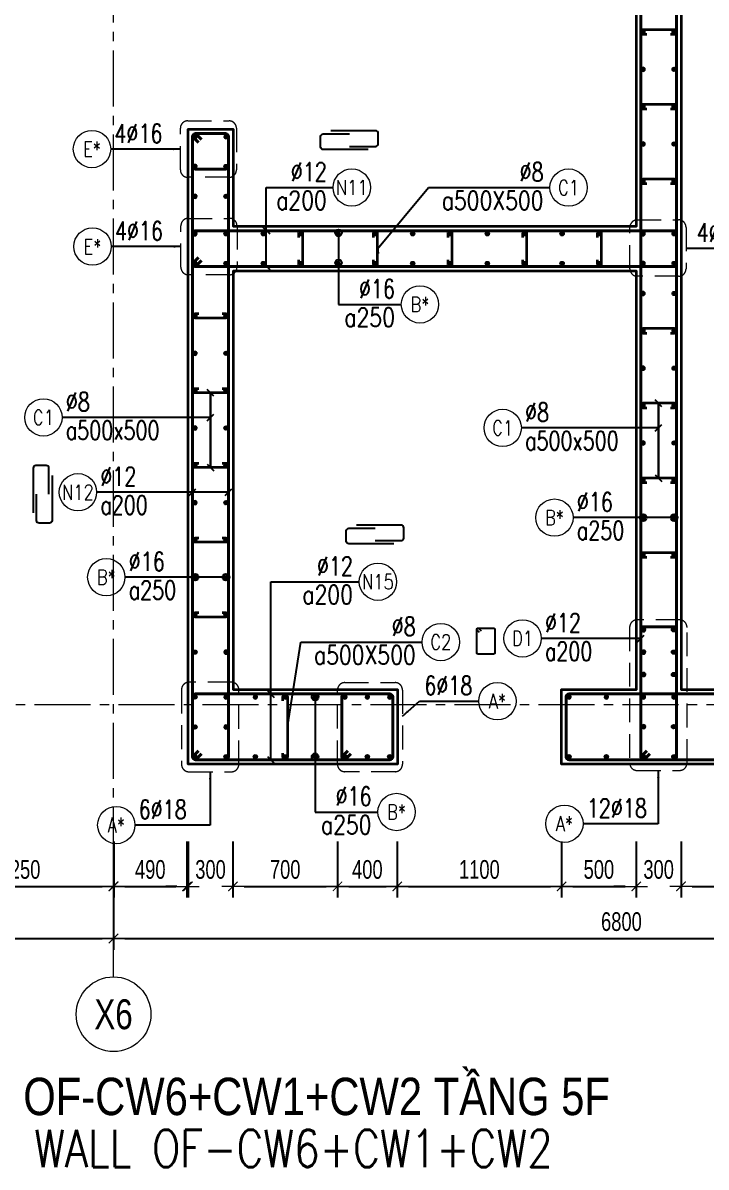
# Model space of a CAD drawing. Header units: millimetres. Extents: x 988833 to 1318015, y -9365 to 47591.
# Drawn here: x 999200 to 1003774, y 30309 to 37966 of the extents above; entities that cross this region are included whole.
import ezdxf
from ezdxf.enums import TextEntityAlignment as Align

# ---------------------------------------------------------------- set-up
doc = ezdxf.new("R2010")
doc.units = ezdxf.units.MM
doc.header["$MEASUREMENT"] = 0
doc.linetypes.add('HIDDEN2', pattern=[4.7625, 3.175, -1.5875])
doc.linetypes.add('OF_Grid_1$0$CENTER2', pattern=[1.125, 0.75, -0.125, 0.125, -0.125])
doc.layers.get('0').update_dxf_attribs({"lineweight": 20})
doc.layers.get('Defpoints').update_dxf_attribs({"color": 151, "lineweight": 9})
for name, color, linetype, lineweight in [('KC-LEADER', 153, 'Continuous', 18), ('KC-THEP', 6, 'Continuous', 40), ('NDC_S_ANNO', 7, 'Continuous', 20), ('NDC_S_DIM', 1, 'Continuous', 15), ('NDC_S_ENG TITLE', 3, 'Continuous', 20), ('NDC_S_HIDDEN', 8, 'HIDDEN2', 13), ('NDC_S_LEADER', 1, 'Continuous', 15), ('NDC_S_REBAR', 4, 'Continuous', 35), ('NDC_S_STIRRUP', 4, 'Continuous', 40), ('NDC_S_TEXT SYMBOL', 7, 'Continuous', 20), ('NDC_S_VN TEXT', 7, 'Continuous', 20), ('NDC_S_VN TITLE', 6, 'Continuous', 35), ('NDC_S_WALL', 6, 'Continuous', 35), ('OF_Grid_1$0$NDC_S_AXIS', 5, 'OF_Grid_1$0$CENTER2', 13), ('OF_Grid_1$0$NDC_S_SYMBOL', 1, 'Continuous', 15), ('OF_Grid_1$0$NDC_S_TEXT SYMBOL', 7, 'Continuous', 20)]:
    doc.layers.add(name, color=color, linetype=linetype, lineweight=lineweight)
doc.layers.add('Leader', color=6, linetype='Continuous')
doc.layers.add('Ligature', color=1, linetype='Continuous')
doc.styles.add('NDC_ANNO', font='', dxfattribs={"width": 0.8})
doc.styles.add('NDC_ARIAL', font='arial.ttf', dxfattribs={"width": 0.85})
doc.styles.add('NDC_DIM', font='', dxfattribs={"width": 0.75})
doc.styles.add('NDC_EN TXT', font='romans.shx', dxfattribs={"width": 0.8})
doc.styles.add('NDC_VIE TXT', font='arial.ttf', dxfattribs={"width": 0.8})
doc.styles.add('OF_Grid_1$0$NDC_ANNO', font='', dxfattribs={"width": 0.8})
doc.styles.get('NDC_ANNO').set_extended_font_data('Dotum')
doc.styles.get('NDC_DIM').set_extended_font_data('Dotum')
doc.styles.get('OF_Grid_1$0$NDC_ANNO').set_extended_font_data('Dotum')
doc.dimstyles.new('NDC_1-50', dxfattribs={"dimscale": 50, "dimtxt": 2.5, "dimasz": 1, "dimexe": 1.5, "dimexo": 0, "dimgap": 0.8, "dimtad": 1, "dimdec": 0, "dimdsep": 46, "dimtxsty": 'NDC_ARIAL', "dimblk": 'DIMMARK', "dimcen": 49999.938995, "dimdle": 1.5, "dimclrd": 1, "dimclre": 1, "dimclrt": 3, "dimadec": 0, "dimazin": 0, "dimtfac": 1, "dimtdec": 0, "dimtix": 1, "dimtmove": 2, "dimatfit": 3, "dimfxl": 1, "dimarcsym": 0})
doc.dimstyles.new('NDC_dim_25', dxfattribs={"dimscale": 25, "dimtxt": 2.5, "dimasz": 1.5, "dimexe": 1.5, "dimexo": 2.5, "dimgap": 1, "dimtad": 1, "dimdec": 0, "dimzin": 0, "dimdsep": 46, "dimtxsty": 'NDC_DIM', "dimblk": 'DIMMARK', "dimcen": 0.09, "dimdle": 1.2, "dimclrd": 1, "dimclre": 1, "dimclrt": 3, "dimadec": 0, "dimazin": 0, "dimtfac": 1, "dimtdec": 0, "dimtix": 1, "dimtofl": 0, "dimtmove": 0, "dimatfit": 3, "dimfxl": 6, "dimfxlon": 1, "dimtolj": 1, "dimtzin": 0, "dimarcsym": 0})
doc.dimstyles.new('NDC_dim_30', dxfattribs={"dimscale": 30, "dimtxt": 2.5, "dimasz": 1.5, "dimexe": 1.5, "dimexo": 2.5, "dimgap": 1, "dimtad": 1, "dimdec": 0, "dimzin": 0, "dimdsep": 46, "dimtxsty": 'NDC_DIM', "dimblk": 'DIMMARK', "dimcen": 0.09, "dimdle": 1.2, "dimclrd": 1, "dimclre": 1, "dimclrt": 3, "dimadec": 0, "dimazin": 0, "dimtfac": 1, "dimtdec": 0, "dimtix": 1, "dimtofl": 0, "dimtmove": 0, "dimatfit": 3, "dimfxl": 6, "dimfxlon": 1, "dimtolj": 1, "dimtzin": 0, "dimarcsym": 0})
doc.dimstyles.new('NDC_dim_50', dxfattribs={"dimscale": 50, "dimtxt": 2.5, "dimasz": 1.5, "dimexe": 1.5, "dimexo": 2.5, "dimgap": 1, "dimtad": 1, "dimdec": 0, "dimzin": 0, "dimdsep": 46, "dimtxsty": 'NDC_DIM', "dimblk": 'DIMMARK', "dimcen": 0.09, "dimdle": 1.2, "dimclrd": 1, "dimclre": 1, "dimclrt": 3, "dimadec": 0, "dimazin": 0, "dimtfac": 1, "dimtdec": 0, "dimtix": 1, "dimtofl": 0, "dimtmove": 0, "dimatfit": 3, "dimfxl": 6, "dimfxlon": 1, "dimtolj": 1, "dimtzin": 0, "dimarcsym": 0})

# ---------------------------------------------------------------- blocks, each defined once
blk = doc.blocks.new('Drawing name_symbol')
at = {"layer": 'NDC_S_ENG TITLE', "style": 'NDC_EN TXT', "width": 0.8}
blk.add_attdef('SECTDET1', text='', height=5, dxfattribs=at).set_placement((0, 1.01), align=Align.CENTER)
at = {"layer": 'NDC_S_TEXT SYMBOL', "lineweight": 25, "style": 'NDC_ANNO', "width": 0.8}
blk.add_attdef('SSCALE', text='', height=2.5, dxfattribs=at).set_placement((0, -4), align=Align.CENTER)
at = {"layer": 'NDC_S_VN TITLE', "style": 'NDC_VIE TXT', "width": 0.8}
blk.add_attdef('SECTDET2', text='', height=5, dxfattribs=at).set_placement((0, 7.97), align=Align.CENTER)
blk = doc.blocks.new('THEP')
at = {"layer": 'KC-LEADER', "color": 6}
blk.add_circle((0, 0), 14, dxfattribs=at)
at = {"layer": 'KC-THEP'}
for p, q in [((-14, 0), (14, 0)), ((9.9, 9.9), (-9.9, -9.9)), ((-9.9, 9.9), (9.9, -9.9)), ((0, 14), (0, -14))]:
    blk.add_line(p, q, dxfattribs=at)
blk = doc.blocks.new('*U113')
at = {"layer": 'KC-THEP', "rotation": 9.66856443638095}
for p in [(0, 99.3), (0, -99.3)]:
    blk.add_blockref('THEP', p, dxfattribs=at)
blk = doc.blocks.new('*U112')
at = {"layer": 'NDC_S_HIDDEN', "color": 0, "linetype": 'ByBlock', "lineweight": -2, "transparency": 16777216}
for p in [(0, 0), (250, 0), (500, 0), (750, 0), (1000, 0), (1250, 0), (1500, 0), (1750, 0), (2000, 0), (2250, 0), (2500, 0)]:
    blk.add_blockref('*U113', p, dxfattribs=at)
blk = doc.blocks.new('*U115')
at = {"layer": 'NDC_S_REBAR'}
blk.add_lwpolyline([(-15, -75), (-15, -100, 1), (15, -100), (15, 100, 1), (-15, 100), (-15, 75)], format="xyb", dxfattribs=at)
blk = doc.blocks.new('*U114')
at = {"layer": 'NDC_S_HIDDEN', "color": 0, "linetype": 'ByBlock', "lineweight": -2, "transparency": 16777216}
for p in [(0, 0), (500, 0), (1000, 0), (1500, 0), (2000, 0)]:
    blk.add_blockref('*U115', p, dxfattribs=at)
blk = doc.blocks.new('DIMMARK')
at = {"layer": 'NDC_S_DIM', "color": 1}
blk.add_line((-1.5, 0), (1, 0), dxfattribs=at)
at = {"layer": 'NDC_S_DIM', "color": 2, "const_width": 0.1}
blk.add_lwpolyline([(-0.42, -0.42), (0.42, 0.42)], dxfattribs=at)
blk = doc.blocks.new('*U13')
blk.add_circle((-2.5, 0), 2.5)
at = {"layer": 'NDC_S_VN TEXT', "color": 3, "style": 'NDC_EN TXT', "width": 0.75}
blk.add_attdef('DK1', (0.5, 0.85), '', height=2.5, dxfattribs=at)
at = {"layer": 'NDC_S_VN TEXT', "color": 7, "style": 'NDC_EN TXT', "width": 0.8}
blk.add_attdef('SH2', text='', height=2, dxfattribs=at).set_placement((-2.5, 0), align=Align.MIDDLE)
blk = doc.blocks.new('*U9')
blk.add_circle((2.5, 0), 2.5)
at = {"layer": 'NDC_S_VN TEXT', "color": 3, "style": 'NDC_EN TXT', "width": 0.75}
blk.add_attdef('DK2', text='', height=2.5, dxfattribs=at).set_placement((-0.85, 0.85), align=Align.RIGHT)
at = {"layer": 'NDC_S_VN TEXT', "color": 7, "style": 'NDC_EN TXT', "width": 0.8}
blk.add_attdef('SH3', text='', height=2, dxfattribs=at).set_placement((2.5, 0), align=Align.MIDDLE)
blk = doc.blocks.new('*U11')
blk.add_circle((-2.5, 0), 2.5)
at = {"layer": 'NDC_S_VN TEXT', "color": 3, "style": 'NDC_EN TXT', "width": 0.75}
for tag, p in [('DK1', (0.5, 0.85)), ('KC1', (0.5, -2.97))]:
    blk.add_attdef(tag, p, '', height=2.5, dxfattribs=at)
at = {"layer": 'NDC_S_VN TEXT', "color": 7, "style": 'NDC_EN TXT', "width": 0.8}
blk.add_attdef('SH2', text='', height=2, dxfattribs=at).set_placement((-2.5, 0), align=Align.MIDDLE)
blk = doc.blocks.new('*U12')
blk.add_circle((-2.5, 0), 2.5)
at = {"layer": 'NDC_S_VN TEXT', "color": 3, "style": 'NDC_EN TXT', "width": 0.75}
for tag, p in [('DK1', (0.5, 0.85)), ('KC1', (0.5, -2.97))]:
    blk.add_attdef(tag, p, '', height=2.5, dxfattribs=at)
at = {"layer": 'NDC_S_VN TEXT', "color": 7, "style": 'NDC_EN TXT', "width": 0.8}
blk.add_attdef('SH2', text='', height=2, dxfattribs=at).set_placement((-2.5, 0), align=Align.MIDDLE)
blk = doc.blocks.new('*U10')
blk.add_circle((2.5, 0), 2.5)
at = {"layer": 'NDC_S_VN TEXT', "color": 3, "style": 'NDC_EN TXT'}
for tag, width, p in [('DK2', 0.75, (-0.85, 0.85)), ('KC2', 0.8, (-0.85, -2.97))]:
    blk.add_attdef(tag, text='', height=2.5, dxfattribs=dict(at, width=width)).set_placement(p, align=Align.RIGHT)
at = {"layer": 'NDC_S_VN TEXT', "color": 7, "style": 'NDC_EN TXT', "width": 0.8}
blk.add_attdef('SH3', text='', height=2, dxfattribs=at).set_placement((2.5, 0), align=Align.MIDDLE)
blk = doc.blocks.new('A$C72321851')
at = {"layer": 'Ligature'}
for points in [[(-60.9, -129.3), (-60.9, 170.9, -0.414214), (-43.3, 188.5), (25.8, 188.5, -0.414214), (43.4, 170.9), (43.4, -4.3)], [(-39.7, -4.3), (-39.7, -179.5, 0.414214), (-22.1, -197.1), (47, -197.1, 0.414214), (64.6, -179.5), (64.6, 120.7)]]:
    blk.add_lwpolyline(points, format="xyb", dxfattribs=at)
blk = doc.blocks.new('*U133')
at = {"layer": 'KC-THEP', "xscale": -1, "rotation": 170.331435563619}
blk.add_blockref('THEP', (0, 200), dxfattribs=at)
at = {"layer": 'KC-THEP', "rotation": 9.668564436380946}
blk.add_blockref('THEP', (0, -200), dxfattribs=at)
blk = doc.blocks.new('*U132')
at = {"layer": 'NDC_S_HIDDEN', "color": 0, "linetype": 'ByBlock', "lineweight": -2, "transparency": 16777216}
for p in [(0, 0), (250, 0)]:
    blk.add_blockref('*U133', p, dxfattribs=at)
blk = doc.blocks.new('*D158')
at = {"layer": 'Defpoints', "color": 0, "transparency": 16777216}
for p in [(999806.4, 33004.9), (991706.4, 32390.3), (999806.4, 31838.3)]:
    blk.add_point(p, dxfattribs=at)
at = {"layer": 'NDC_S_DIM', "color": 1, "lineweight": -2, "transparency": 16777216}
for p, q in [((991706.4, 32138.3), (991706.4, 31763.3)), ((999806.4, 32138.3), (999806.4, 31763.3)), ((991781.4, 31838.3), (999731.4, 31838.3))]:
    blk.add_line(p, q, dxfattribs=at)
at = {"layer": 'NDC_S_DIM', "color": 1, "lineweight": -2, "transparency": 16777216, "xscale": 75, "yscale": 75, "zscale": 75, "rotation": 180}
blk.add_blockref('DIMMARK', (991706.4, 31838.3), dxfattribs=at)
at = {"layer": 'NDC_S_DIM', "color": 1, "lineweight": -2, "transparency": 16777216, "xscale": 75, "yscale": 75, "zscale": 75}
blk.add_blockref('DIMMARK', (999806.4, 31838.3), dxfattribs=at)
at = {"layer": 'NDC_S_DIM', "color": 3, "transparency": 16777216, "insert": (995756.4, 31950.9), "char_height": 125, "attachment_point": 5, "style": 'NDC_DIM'}
blk.add_mtext('\\A1;8100', dxfattribs=at)
blk = doc.blocks.new('*D161')
at = {"layer": 'Defpoints', "color": 0, "ltscale": 200, "transparency": 16777216}
for p in [(998555.6, 33004.9), (999805.4, 33004.9), (999805.4, 32187.5)]:
    blk.add_point(p, dxfattribs=at)
at = {"layer": 'NDC_S_DIM', "color": 1, "lineweight": -2, "ltscale": 200, "transparency": 16777216}
for p, q in [((998555.6, 32487.5), (998555.6, 32112.5)), ((999805.4, 32487.5), (999805.4, 32112.5)), ((998630.6, 32187.5), (999730.4, 32187.5))]:
    blk.add_line(p, q, dxfattribs=at)
at = {"layer": 'NDC_S_DIM', "color": 1, "lineweight": -2, "ltscale": 200, "transparency": 16777216, "xscale": 75, "yscale": 75, "zscale": 75, "rotation": 180}
blk.add_blockref('DIMMARK', (998555.6, 32187.5), dxfattribs=at)
at = {"layer": 'NDC_S_DIM', "color": 1, "lineweight": -2, "ltscale": 200, "transparency": 16777216, "xscale": 75, "yscale": 75, "zscale": 75}
blk.add_blockref('DIMMARK', (999805.4, 32187.5), dxfattribs=at)
at = {"layer": 'NDC_S_DIM', "color": 3, "ltscale": 200, "transparency": 16777216, "insert": (999180.5, 32300), "char_height": 125, "attachment_point": 5, "style": 'NDC_DIM'}
blk.add_mtext('\\A1;1250', dxfattribs=at)
blk = doc.blocks.new('*D162')
at = {"layer": 'Defpoints', "color": 0, "ltscale": 200, "transparency": 16777216}
for p in [(1000605.6, 33504.9), (1000305.6, 33004.9), (1000605.6, 32187.5)]:
    blk.add_point(p, dxfattribs=at)
at = {"layer": 'NDC_S_DIM', "color": 1, "lineweight": -2, "ltscale": 200, "transparency": 16777216}
for p, q in [((1000305.6, 32487.5), (1000305.6, 32112.5)), ((1000605.6, 32487.5), (1000605.6, 32112.5)), ((1000230.6, 32187.5), (1000155.6, 32187.5)), ((1000680.6, 32187.5), (1000755.6, 32187.5))]:
    blk.add_line(p, q, dxfattribs=at)
at = {"layer": 'NDC_S_DIM', "color": 1, "lineweight": -2, "ltscale": 200, "transparency": 16777216, "xscale": 75, "yscale": 75, "zscale": 75}
blk.add_blockref('DIMMARK', (1000305.6, 32187.5), dxfattribs=at)
at = {"layer": 'NDC_S_DIM', "color": 1, "lineweight": -2, "ltscale": 200, "transparency": 16777216, "xscale": 75, "yscale": 75, "zscale": 75, "rotation": 180}
blk.add_blockref('DIMMARK', (1000605.6, 32187.5), dxfattribs=at)
at = {"layer": 'NDC_S_DIM', "color": 3, "ltscale": 200, "transparency": 16777216, "insert": (1000455.6, 32300), "char_height": 125, "attachment_point": 5, "style": 'NDC_DIM'}
blk.add_mtext('\\A1;300', dxfattribs=at)
blk = doc.blocks.new('*D163')
at = {"layer": 'Defpoints', "color": 0, "ltscale": 200, "transparency": 16777216}
for p in [(1000605.6, 33504.9), (1001305.6, 33004.9), (1001305.6, 32187.5)]:
    blk.add_point(p, dxfattribs=at)
at = {"layer": 'NDC_S_DIM', "color": 1, "lineweight": -2, "ltscale": 200, "transparency": 16777216}
for p, q in [((1000605.6, 32487.5), (1000605.6, 32112.5)), ((1001305.6, 32487.5), (1001305.6, 32112.5)), ((1000680.6, 32187.5), (1001230.6, 32187.5))]:
    blk.add_line(p, q, dxfattribs=at)
at = {"layer": 'NDC_S_DIM', "color": 1, "lineweight": -2, "ltscale": 200, "transparency": 16777216, "xscale": 75, "yscale": 75, "zscale": 75, "rotation": 180}
blk.add_blockref('DIMMARK', (1000605.6, 32187.5), dxfattribs=at)
at = {"layer": 'NDC_S_DIM', "color": 1, "lineweight": -2, "ltscale": 200, "transparency": 16777216, "xscale": 75, "yscale": 75, "zscale": 75}
blk.add_blockref('DIMMARK', (1001305.6, 32187.5), dxfattribs=at)
at = {"layer": 'NDC_S_DIM', "color": 3, "ltscale": 200, "transparency": 16777216, "insert": (1000955.6, 32300), "char_height": 125, "attachment_point": 5, "style": 'NDC_DIM'}
blk.add_mtext('\\A1;700', dxfattribs=at)
blk = doc.blocks.new('*D164')
at = {"layer": 'Defpoints', "color": 0, "ltscale": 200, "transparency": 16777216}
for p in [(1001305.6, 33004.9), (1001705.6, 33004.9), (1001705.6, 32187.5)]:
    blk.add_point(p, dxfattribs=at)
at = {"layer": 'NDC_S_DIM', "color": 1, "lineweight": -2, "ltscale": 200, "transparency": 16777216}
for p, q in [((1001305.6, 32487.5), (1001305.6, 32112.5)), ((1001705.6, 32487.5), (1001705.6, 32112.5)), ((1001380.6, 32187.5), (1001630.6, 32187.5))]:
    blk.add_line(p, q, dxfattribs=at)
at = {"layer": 'NDC_S_DIM', "color": 1, "lineweight": -2, "ltscale": 200, "transparency": 16777216, "xscale": 75, "yscale": 75, "zscale": 75, "rotation": 180}
blk.add_blockref('DIMMARK', (1001305.6, 32187.5), dxfattribs=at)
at = {"layer": 'NDC_S_DIM', "color": 1, "lineweight": -2, "ltscale": 200, "transparency": 16777216, "xscale": 75, "yscale": 75, "zscale": 75}
blk.add_blockref('DIMMARK', (1001705.6, 32187.5), dxfattribs=at)
at = {"layer": 'NDC_S_DIM', "color": 3, "ltscale": 200, "transparency": 16777216, "insert": (1001505.6, 32300), "char_height": 125, "attachment_point": 5, "style": 'NDC_DIM'}
blk.add_mtext('\\A1;400', dxfattribs=at)
blk = doc.blocks.new('*D165')
at = {"layer": 'Defpoints', "color": 0, "ltscale": 200, "transparency": 16777216}
for p in [(1001705.6, 33004.9), (1002805.6, 33004.9), (1002805.6, 32187.5)]:
    blk.add_point(p, dxfattribs=at)
at = {"layer": 'NDC_S_DIM', "color": 1, "lineweight": -2, "ltscale": 200, "transparency": 16777216}
for p, q in [((1001705.6, 32487.5), (1001705.6, 32112.5)), ((1002805.6, 32487.5), (1002805.6, 32112.5)), ((1001780.6, 32187.5), (1002730.6, 32187.5))]:
    blk.add_line(p, q, dxfattribs=at)
at = {"layer": 'NDC_S_DIM', "color": 1, "lineweight": -2, "ltscale": 200, "transparency": 16777216, "xscale": 75, "yscale": 75, "zscale": 75, "rotation": 180}
blk.add_blockref('DIMMARK', (1001705.6, 32187.5), dxfattribs=at)
at = {"layer": 'NDC_S_DIM', "color": 1, "lineweight": -2, "ltscale": 200, "transparency": 16777216, "xscale": 75, "yscale": 75, "zscale": 75}
blk.add_blockref('DIMMARK', (1002805.6, 32187.5), dxfattribs=at)
at = {"layer": 'NDC_S_DIM', "color": 3, "ltscale": 200, "transparency": 16777216, "insert": (1002255.6, 32300), "char_height": 125, "attachment_point": 5, "style": 'NDC_DIM'}
blk.add_mtext('\\A1;1100', dxfattribs=at)
blk = doc.blocks.new('*D173')
at = {"layer": 'Defpoints', "color": 0, "ltscale": 200, "transparency": 16777216}
for p in [(1003305.6, 33504.9), (1002805.6, 33004.9), (1003305.6, 32187.5)]:
    blk.add_point(p, dxfattribs=at)
at = {"layer": 'NDC_S_DIM', "color": 1, "lineweight": -2, "ltscale": 200, "transparency": 16777216}
for p, q in [((1002805.6, 32487.5), (1002805.6, 32112.5)), ((1003305.6, 32487.5), (1003305.6, 32112.5)), ((1002880.6, 32187.5), (1003230.6, 32187.5))]:
    blk.add_line(p, q, dxfattribs=at)
at = {"layer": 'NDC_S_DIM', "color": 1, "lineweight": -2, "ltscale": 200, "transparency": 16777216, "xscale": 75, "yscale": 75, "zscale": 75, "rotation": 180}
blk.add_blockref('DIMMARK', (1002805.6, 32187.5), dxfattribs=at)
at = {"layer": 'NDC_S_DIM', "color": 1, "lineweight": -2, "ltscale": 200, "transparency": 16777216, "xscale": 75, "yscale": 75, "zscale": 75}
blk.add_blockref('DIMMARK', (1003305.6, 32187.5), dxfattribs=at)
at = {"layer": 'NDC_S_DIM', "color": 3, "ltscale": 200, "transparency": 16777216, "insert": (1003055.6, 32300), "char_height": 125, "attachment_point": 5, "style": 'NDC_DIM'}
blk.add_mtext('\\A1;500', dxfattribs=at)
blk = doc.blocks.new('*D174')
at = {"layer": 'Defpoints', "color": 0, "ltscale": 200, "transparency": 16777216}
for p in [(1003305.6, 33504.9), (1003605.6, 33504.9), (1003605.6, 32187.5)]:
    blk.add_point(p, dxfattribs=at)
at = {"layer": 'NDC_S_DIM', "color": 1, "lineweight": -2, "ltscale": 200, "transparency": 16777216}
for p, q in [((1003305.6, 32487.5), (1003305.6, 32112.5)), ((1003605.6, 32487.5), (1003605.6, 32112.5)), ((1003230.6, 32187.5), (1003155.6, 32187.5)), ((1003680.6, 32187.5), (1003755.6, 32187.5))]:
    blk.add_line(p, q, dxfattribs=at)
at = {"layer": 'NDC_S_DIM', "color": 1, "lineweight": -2, "ltscale": 200, "transparency": 16777216, "xscale": 75, "yscale": 75, "zscale": 75}
blk.add_blockref('DIMMARK', (1003305.6, 32187.5), dxfattribs=at)
at = {"layer": 'NDC_S_DIM', "color": 1, "lineweight": -2, "ltscale": 200, "transparency": 16777216, "xscale": 75, "yscale": 75, "zscale": 75, "rotation": 180}
blk.add_blockref('DIMMARK', (1003605.6, 32187.5), dxfattribs=at)
at = {"layer": 'NDC_S_DIM', "color": 3, "ltscale": 200, "transparency": 16777216, "insert": (1003455.6, 32300), "char_height": 125, "attachment_point": 5, "style": 'NDC_DIM'}
blk.add_mtext('\\A1;300', dxfattribs=at)
blk = doc.blocks.new('*D175')
at = {"layer": 'Defpoints', "color": 0, "ltscale": 200, "transparency": 16777216}
for p in [(1003605.6, 33504.9), (1005815.3, 33078.4), (1005815.3, 32187.5)]:
    blk.add_point(p, dxfattribs=at)
at = {"layer": 'NDC_S_DIM', "color": 1, "lineweight": -2, "ltscale": 200, "transparency": 16777216}
for p, q in [((1003605.6, 32487.5), (1003605.6, 32112.5)), ((1005815.3, 32487.5), (1005815.3, 32112.5)), ((1003680.6, 32187.5), (1005740.3, 32187.5))]:
    blk.add_line(p, q, dxfattribs=at)
at = {"layer": 'NDC_S_DIM', "color": 1, "lineweight": -2, "ltscale": 200, "transparency": 16777216, "xscale": 75, "yscale": 75, "zscale": 75, "rotation": 180}
blk.add_blockref('DIMMARK', (1003605.6, 32187.5), dxfattribs=at)
at = {"layer": 'NDC_S_DIM', "color": 1, "lineweight": -2, "ltscale": 200, "transparency": 16777216, "xscale": 75, "yscale": 75, "zscale": 75}
blk.add_blockref('DIMMARK', (1005815.3, 32187.5), dxfattribs=at)
at = {"layer": 'NDC_S_DIM', "color": 3, "ltscale": 200, "transparency": 16777216, "insert": (1004710.5, 32300), "char_height": 125, "attachment_point": 5, "style": 'NDC_DIM'}
blk.add_mtext('\\A1;2210', dxfattribs=at)
blk = doc.blocks.new('*U56')
at = {"layer": 'OF_Grid_1$0$NDC_S_SYMBOL'}
blk.add_line((0, 5), (0, 9), dxfattribs=at)
blk.add_circle((0, 0), 5, dxfattribs=at)
at = {"layer": 'OF_Grid_1$0$NDC_S_TEXT SYMBOL', "color": 7, "style": 'OF_Grid_1$0$NDC_ANNO', "width": 0.8}
blk.add_attdef('GRID', text='', height=4, dxfattribs=at).set_placement((0, 0), align=Align.MIDDLE)
blk = doc.blocks.new('*D178')
at = {"layer": 'Defpoints', "color": 0, "ltscale": 200, "transparency": 16777216}
for p in [(1006606.6, 33320.6), (999806.4, 33004.9), (1006606.6, 31838.3)]:
    blk.add_point(p, dxfattribs=at)
at = {"layer": 'NDC_S_DIM', "color": 1, "lineweight": -2, "ltscale": 200, "transparency": 16777216}
for p, q in [((999806.4, 32138.3), (999806.4, 31763.3)), ((1006606.6, 32138.3), (1006606.6, 31763.3)), ((999881.4, 31838.3), (1006531.6, 31838.3))]:
    blk.add_line(p, q, dxfattribs=at)
at = {"layer": 'NDC_S_DIM', "color": 1, "lineweight": -2, "ltscale": 200, "transparency": 16777216, "xscale": 75, "yscale": 75, "zscale": 75, "rotation": 180}
blk.add_blockref('DIMMARK', (999806.4, 31838.3), dxfattribs=at)
at = {"layer": 'NDC_S_DIM', "color": 1, "lineweight": -2, "ltscale": 200, "transparency": 16777216, "xscale": 75, "yscale": 75, "zscale": 75}
blk.add_blockref('DIMMARK', (1006606.6, 31838.3), dxfattribs=at)
at = {"layer": 'NDC_S_DIM', "color": 3, "ltscale": 200, "transparency": 16777216, "insert": (1003206.5, 31950.9), "char_height": 125, "attachment_point": 5, "style": 'NDC_DIM'}
blk.add_mtext('\\A1;6800', dxfattribs=at)
blk = doc.blocks.new('*D179')
at = {"layer": 'Defpoints', "color": 0, "ltscale": 200, "transparency": 16777216}
for p in [(999807.4, 33004.9), (1000297.6, 33016.3), (1000297.6, 32187.5)]:
    blk.add_point(p, dxfattribs=at)
at = {"layer": 'NDC_S_DIM', "color": 1, "lineweight": -2, "ltscale": 200, "transparency": 16777216}
for p, q in [((999807.4, 32487.5), (999807.4, 32112.5)), ((1000297.6, 32487.5), (1000297.6, 32112.5)), ((999882.4, 32187.5), (1000222.6, 32187.5))]:
    blk.add_line(p, q, dxfattribs=at)
at = {"layer": 'NDC_S_DIM', "color": 1, "lineweight": -2, "ltscale": 200, "transparency": 16777216, "xscale": 75, "yscale": 75, "zscale": 75, "rotation": 180}
blk.add_blockref('DIMMARK', (999807.4, 32187.5), dxfattribs=at)
at = {"layer": 'NDC_S_DIM', "color": 1, "lineweight": -2, "ltscale": 200, "transparency": 16777216, "xscale": 75, "yscale": 75, "zscale": 75}
blk.add_blockref('DIMMARK', (1000297.6, 32187.5), dxfattribs=at)
at = {"layer": 'NDC_S_DIM', "color": 3, "ltscale": 200, "transparency": 16777216, "insert": (1000052.5, 32300), "char_height": 125, "attachment_point": 5, "style": 'NDC_DIM'}
blk.add_mtext('\\A1;490', dxfattribs=at)

msp = doc.modelspace()

# ---------------------------------------------------------------- linework, layer by layer
at = {"layer": 'Ligature'}
msp.add_lwpolyline([(1002256.8, 33885.9), (1002240.8, 33901.8, -0.668179), (1002246.6, 33915.8), (1002351.2, 33915.8, -0.414214), (1002359.4, 33907.6), (1002359.4, 33750.5, -0.414214), (1002351.2, 33742.3), (1002246.6, 33742.3, -0.414214), (1002238.4, 33750.5), (1002238.4, 33907.6, -0.668179), (1002252.4, 33913.4), (1002268.3, 33897.4)], format="xyb", dxfattribs=at)
at = {"layer": 'NDC_S_HIDDEN', "ltscale": 50}
for points in [[(1000303.7, 37310.1), (1000579.5, 37310.1, -0.414214), (1000629.5, 37260.1), (1000629.5, 36982.5, -0.414214), (1000579.5, 36932.5), (1000303.7, 36932.5, -0.414214), (1000253.7, 36982.5), (1000253.7, 37260.1, -0.414214)], [(1000307.2, 36657.8), (1000583.1, 36657.8, -0.414214), (1000633.1, 36607.8), (1000633.1, 36330.3, -0.414214), (1000583.1, 36280.3), (1000307.2, 36280.3, -0.414214), (1000257.2, 36330.3), (1000257.2, 36607.8, -0.414214)], [(1003313.2, 36647.6), (1003589, 36647.6, -0.414214), (1003639, 36597.6), (1003639, 36320, -0.414214), (1003589, 36270), (1003313.2, 36270, -0.414214), (1003263.2, 36320), (1003263.2, 36597.6, -0.414214)], [(1003311.4, 32963.4), (1003595.7, 32963.4, 0.414214), (1003645.7, 33013.4), (1003645.7, 33920.8, 0.414214), (1003595.7, 33970.8), (1003311.4, 33970.8, 0.414214), (1003261.4, 33920.8), (1003261.4, 33013.4, 0.414214)], [(1000311.4, 32954.5), (1000595.7, 32954.5, 0.414214), (1000645.7, 33004.5), (1000645.7, 33503.4, 0.414214), (1000595.7, 33553.4), (1000311.4, 33553.4, 0.414214), (1000261.4, 33503.4), (1000261.4, 33004.5, 0.414214)], [(1001355.6, 33551.1), (1001690.9, 33551.1, -0.414214), (1001740.9, 33501.1), (1001740.9, 33004.9, -0.414214), (1001690.9, 32954.9), (1001355.6, 32954.9, -0.414214), (1001305.6, 33004.9), (1001305.6, 33501.1, -0.414214)]]:
    msp.add_lwpolyline(points, format="xyb", close=True, dxfattribs=at)
at = {"layer": 'NDC_S_REBAR'}
for points in [[(1003534.2, 37889.9), (1003559.2, 37889.9, 1), (1003559.2, 37919.9), (1003352.1, 37919.9, 1), (1003352.1, 37889.9), (1003377.1, 37889.9)], [(1003534.2, 37389.9), (1003559.2, 37389.9, 1), (1003559.2, 37419.9), (1003352.1, 37419.9, 1), (1003352.1, 37389.9), (1003377.1, 37389.9)], [(1003534.2, 36889.9), (1003559.2, 36889.9, 1), (1003559.2, 36919.9), (1003352.1, 36919.9, 1), (1003352.1, 36889.9), (1003377.1, 36889.9)], [(1000534.2, 36019.9), (1000559.2, 36019.9, -1), (1000559.2, 35989.9), (1000352.1, 35989.9, -1), (1000352.1, 36019.9), (1000377.1, 36019.9)], [(1003534.2, 35889.9), (1003559.2, 35889.9, 1), (1003559.2, 35919.9), (1003352.1, 35919.9, 1), (1003352.1, 35889.9), (1003377.1, 35889.9)], [(1000534.2, 35519.9), (1000559.2, 35519.9, -1), (1000559.2, 35489.9), (1000352.1, 35489.9, -1), (1000352.1, 35519.9), (1000377.1, 35519.9)], [(1003534.2, 35389.9), (1003559.2, 35389.9, 1), (1003559.2, 35419.9), (1003352.1, 35419.9, 1), (1003352.1, 35389.9), (1003377.1, 35389.9)], [(1000534.2, 35019.9), (1000559.2, 35019.9, -1), (1000559.2, 34989.9), (1000352.1, 34989.9, -1), (1000352.1, 35019.9), (1000377.1, 35019.9)], [(1003534.2, 34889.9), (1003559.2, 34889.9, 1), (1003559.2, 34919.9), (1003352.1, 34919.9, 1), (1003352.1, 34889.9), (1003377.1, 34889.9)], [(1000534.2, 34519.9), (1000559.2, 34519.9, -1), (1000559.2, 34489.9), (1000352.1, 34489.9, -1), (1000352.1, 34519.9), (1000377.1, 34519.9)], [(1003534.2, 34389.9), (1003559.2, 34389.9, 1), (1003559.2, 34419.9), (1003352.1, 34419.9, 1), (1003352.1, 34389.9), (1003377.1, 34389.9)], [(1000534.2, 34019.9), (1000559.2, 34019.9, -1), (1000559.2, 33989.9), (1000352.1, 33989.9, -1), (1000352.1, 34019.9), (1000377.1, 34019.9)], [(1000940.6, 33429.9), (1000940.6, 33454.9, -1), (1000970.6, 33454.9), (1000970.6, 33054.9, -1), (1000940.6, 33054.9), (1000940.6, 33079.9)]]:
    msp.add_lwpolyline(points, format="xyb", dxfattribs=at)
at = {"layer": 'NDC_S_STIRRUP'}
for points in [[(1003375.6, 45314.9), (1003335.6, 45354.9, -0.414214), (1003355.6, 45374.9), (1003555.6, 45374.9, -0.414214), (1003575.6, 45354.9), (1003575.6, 33054.9, -0.414214), (1003555.6, 33034.9), (1003355.6, 33034.9, -0.414214), (1003335.6, 33054.9), (1003335.6, 45354.9, -0.414214), (1003355.6, 45374.9), (1003395.6, 45334.9)], [(1000375.6, 33094.9), (1000335.6, 33054.9, 0.414214), (1000355.6, 33034.9), (1000555.6, 33034.9, 0.414214), (1000575.6, 33054.9), (1000575.6, 37204.9, 0.414214), (1000555.6, 37224.9), (1000355.6, 37224.9, 0.414214), (1000335.6, 37204.9), (1000335.6, 33054.9, 0.414214), (1000355.6, 33034.9), (1000395.6, 33074.9)], [(1000375.6, 37164.9), (1000335.6, 37204.9, -0.414214), (1000355.6, 37224.9), (1000555.6, 37224.9, -0.414214), (1000575.6, 37204.9), (1000575.6, 37007.1, -0.414214), (1000555.6, 36987.1), (1000355.6, 36987.1, -0.414214), (1000335.6, 37007.1), (1000335.6, 37204.9, -0.414214), (1000355.6, 37224.9), (1000395.6, 37184.9)], [(1000395.6, 36374.9), (1000355.6, 36334.9, -0.414214), (1000335.6, 36354.9), (1000335.6, 36554.9, -0.414214), (1000355.6, 36574.9), (1003555.6, 36574.9, -0.414214), (1003575.6, 36554.9), (1003575.6, 36354.9, -0.414358), (1003555.6, 36334.9), (1000355.6, 36334.9, -0.414214), (1000335.6, 36354.9), (1000375.6, 36394.9)], [(1003375.6, 33094.9), (1003335.6, 33054.9, 0.414214), (1003355.6, 33034.9), (1003555.6, 33034.9, 0.414214), (1003575.6, 33054.9), (1003575.6, 33904.7, 0.414214), (1003555.6, 33924.7), (1003355.6, 33924.7, 0.414214), (1003335.6, 33904.7), (1003335.6, 33054.9, 0.414214), (1003355.6, 33034.9), (1003395.6, 33074.9)], [(1000375.6, 33094.9), (1000335.6, 33054.9, 0.414214), (1000355.6, 33034.9), (1001655.6, 33034.9, 0.414214), (1001675.6, 33054.9), (1001675.6, 33454.9, 0.414214), (1001655.6, 33474.9), (1000355.6, 33474.9, 0.414214), (1000335.6, 33454.9), (1000335.6, 33054.9, 0.414214), (1000355.6, 33034.9), (1000395.6, 33074.9)], [(1001375.6, 33094.9), (1001335.6, 33054.9, 0.414214), (1001355.6, 33034.9), (1001655.6, 33034.9, 0.414214), (1001675.6, 33054.9), (1001675.6, 33454.9, 0.414214), (1001655.6, 33474.9), (1001355.6, 33474.9, 0.414214), (1001335.6, 33454.9), (1001335.6, 33054.9, 0.414214), (1001355.6, 33034.9), (1001395.6, 33074.9)], [(1006515.6, 33434.9), (1006555.6, 33474.9, -0.414214), (1006575.6, 33454.9), (1006575.6, 33054.9, -0.414214), (1006555.6, 33034.9), (1002855.6, 33034.9, -0.414214), (1002835.6, 33054.9), (1002835.6, 33454.9, -0.414214), (1002855.6, 33474.9), (1006555.6, 33474.9, -0.414214), (1006575.6, 33454.9), (1006535.6, 33414.9)]]:
    msp.add_lwpolyline(points, format="xyb", dxfattribs=at)
at = {"layer": 'NDC_S_WALL'}
for points in [[(1003606.4, 44904.9), (1003606.4, 33504.9), (1006306.4, 33504.9)], [(1006606.4, 33004.9), (1002806.4, 33004.9), (1002806.4, 33504.9), (1002806.4, 33504.9), (1003306.4, 33504.9), (1003306.4, 36304.9), (1000606.4, 36304.9), (1000606.4, 36304.9), (1000606.4, 33504.9), (1001706.4, 33504.9), (1001706.4, 33504.9), (1001706.4, 33004.9), (1000306.4, 33004.9), (1000306.4, 33504.9), (1000306.4, 37254.9), (1000606.4, 37254.9), (1000606.4, 36604.9), (1003306.4, 36604.9), (1003306.4, 36604.9), (1003306.4, 42004.9)]]:
    msp.add_lwpolyline(points, dxfattribs=at)
at = {"layer": 'OF_Grid_1$0$NDC_S_AXIS', "ltscale": 500}
for p, q in [((999806.4, 31781.9), (999806.4, 46886)), ((989714, 33404.9), (1008334.6, 33404.9))]:
    msp.add_line(p, q, dxfattribs=at)

# ---------------------------------------------------------------- block references
at = {"layer": 'KC-THEP', "xscale": -1}
for p, rotation in [((1003352.1, 37904.9), 350.3314355636191), ((1003352.1, 37654.9), 350.3314355636191), ((1003352.1, 37404.9), 350.3314355636191), ((1000559.2, 37204.9), 170.331435563619), ((1003352.1, 37154.9), 350.3314355636191), ((1000352.1, 37004.9), 350.3314355636191), ((1003352.1, 36904.9), 350.3314355636191), ((1000352.1, 36804.9), 350.3314355636191), ((1000352.1, 36554.5), 350.3314355636191), ((1003352.1, 36554.5), 350.3314355636191), ((1000352.1, 36355.9), 350.3314355636191), ((1003352.1, 36355.9), 350.3314355636191), ((1003352.1, 36154.9), 350.3314355636191), ((1000352.1, 36004.9), 350.3314355636191), ((1003352.1, 35904.9), 350.3314355636191), ((1000352.1, 35754.9), 350.3314355636191), ((1003352.1, 35654.9), 350.3314355636191), ((1000352.1, 35504.9), 350.3314355636191), ((1003352.1, 35404.9), 350.3314355636191), ((1000352.1, 35254.9), 350.3314355636191), ((1003352.1, 35154.9), 350.3314355636191), ((1000352.1, 35004.9), 350.3314355636191), ((1003352.1, 34904.9), 350.3314355636191), ((1000352.1, 34754.9), 350.3314355636191), ((1003352.1, 34654.9), 350.3314355636191), ((1000352.1, 34504.9), 350.3314355636191), ((1003352.1, 34404.9), 350.3314355636191), ((1000352.1, 34254.9), 350.3314355636191), ((1000352.1, 34004.9), 350.3314355636191), ((1003355.6, 33904.7), 170.331435563619), ((1000559.2, 33754.9), 170.331435563619), ((1003355.6, 33754.9), 170.331435563619), ((1003355.6, 33604.9), 170.331435563619), ((1000559.2, 33454.9), 170.331435563619), ((1000755.6, 33454.9), 170.331435563619), ((1000955.6, 33454.9), 170.331435563619), ((1001155.6, 33454.9), 170.331435563619), ((1001355.6, 33454.9), 170.331435563619), ((1001505.6, 33454.9), 170.331435563619), ((1001655.6, 33454.9), 170.331435563619), ((1003353.7, 33454.9), 170.331435563619), ((1003557.5, 33454.9), 170.331435563619), ((1000559.2, 33254.1), 170.331435563619), ((1003355.6, 33255.9), 170.331435563619), ((1000352.1, 33054.9), 350.3314355636191)]:
    msp.add_blockref('THEP', p, dxfattribs=dict(at, rotation=rotation))
at = {"layer": 'KC-THEP'}
for p, rotation in [((1003559.2, 37904.9), 9.668564436380926), ((1003559.2, 37654.9), 9.668564436380926), ((1003559.2, 37404.9), 9.668564436380926), ((1000352.1, 37204.9), 189.6685644363809), ((1003559.2, 37154.9), 9.668564436380926), ((1000559.2, 37004.9), 9.668564436380946), ((1003559.2, 36904.9), 9.668564436380926), ((1000559.2, 36804.9), 9.668564436380946), ((1003559.2, 36554.5), 9.668564436380926), ((1003559.2, 36355.9), 9.668564436380926), ((1003559.2, 36154.9), 9.668564436380926), ((1000559.2, 36004.9), 9.668564436380946), ((1003559.2, 35904.9), 9.668564436380926), ((1000559.2, 35754.9), 9.668564436380946), ((1003559.2, 35654.9), 9.668564436380926), ((1000559.2, 35504.9), 9.668564436380946), ((1003559.2, 35404.9), 9.668564436380926), ((1000559.2, 35254.9), 9.668564436380946), ((1003559.2, 35154.9), 9.668564436380926), ((1000559.2, 35004.9), 9.668564436380946), ((1003559.2, 34904.9), 9.668564436380926), ((1000559.2, 34754.9), 9.668564436380946), ((1003559.2, 34654.9), 9.668564436380926), ((1000559.2, 34504.9), 9.668564436380946), ((1003559.2, 34404.9), 9.668564436380926), ((1000559.2, 34254.9), 9.668564436380946), ((1000559.2, 34004.9), 9.668564436380946), ((1003555.6, 33904.7), 189.6685644363809), ((1000352.1, 33754.9), 189.6685644363809), ((1003555.6, 33754.9), 189.6685644363809), ((1003555.6, 33604.9), 189.6685644363809), ((1000352.1, 33454.9), 189.6685644363809), ((1000352.1, 33254.1), 189.6685644363809), ((1003555.6, 33255.9), 189.6685644363809), ((1000559.2, 33054.9), 9.668564436380946), ((1000755.6, 33054.9), 9.668564436380946), ((1000955.6, 33054.9), 9.668564436380946), ((1001155.6, 33054.9), 9.668564436380946), ((1001355.6, 33054.9), 9.668564436380946), ((1001505.6, 33054.9), 9.668564436380946), ((1001655.6, 33054.9), 9.668564436380946), ((1003353.7, 33054.9), 9.668564436380946), ((1003557.5, 33054.9), 9.668564436380946)]:
    msp.add_blockref('THEP', p, dxfattribs=dict(at, rotation=rotation))
at = {"layer": 'Leader'}
for p, rotation in [((1001381.4, 37179), 89.99999999999997), ((999334.1, 34806.8), 179.9999999999999), ((1001552.9, 34540.6), 89.99999999999997)]:
    msp.add_blockref('A$C72321851', p, dxfattribs=dict(at, rotation=rotation))
at = {"layer": 'NDC_S_ANNO'}
ref = msp.add_blockref('Drawing name_symbol', (999854.1, 30258.3), dxfattribs=dict(at, xscale=50, yscale=50, zscale=50))
ref.add_attrib('SECTDET1', 'DETAIL OF CORE WALL OF-CW6+CW1+CW2', dxfattribs={"layer": 'NDC_S_ENG TITLE', "height": 250, "style": 'NDC_EN TXT', "width": 0.8}).set_placement((999854.1, 30308.9), align=Align.CENTER)
ref.add_attrib('SECTDET2', 'CHI TIẾT LÕI VÁCH OF-CW6+CW1+CW2 TẦNG 5F', dxfattribs={"layer": 'NDC_S_VN TITLE', "height": 250, "style": 'NDC_VIE TXT', "width": 0.8}).set_placement((999854.1, 30656.8), align=Align.CENTER)
at = {"layer": 'NDC_S_HIDDEN'}
for name, p in [('*U112', (1000559.2, 36455.2)), ('*U114', (1001059.2, 36454.5)), ('*U132', (1002855.6, 33254.9))]:
    msp.add_blockref(name, p, dxfattribs=at)
at = {"layer": 'NDC_S_VN TEXT', "xscale": 50, "yscale": 50, "zscale": 50}
for name, p, values in [('*U13', (999787.3, 37121.3), {'SH2': 'E*', 'DK1': '4%%C16'}), ('*U10', (1001276.7, 36864.1), {'SH3': 'N11', 'DK2': '%%C12', 'KC2': 'a200'}), ('*U10', (1002727.7, 36863.5), {'SH3': 'C1', 'DK2': '%%c8', 'KC2': 'a500X500'}), ('*U13', (999790.8, 36469.1), {'SH2': 'E*', 'DK1': '4%%C16'}), ('*U9', (1004073.6, 36458.8), {'SH3': 'E*', 'DK2': '4%%C16'}), ('*U10', (1001732.9, 36081.7), {'SH3': 'B*', 'DK2': '%%C16', 'KC2': 'a250'}), ('*U12', (999462.3, 35325.5), {'SH2': 'C1', 'DK1': '%%c8', 'KC1': 'a500x500'}), ('*U12', (1002536.6, 35255.5), {'SH2': 'C1', 'DK1': '%%c8', 'KC1': 'a500x500'}), ('*U11', (999693.3, 34825.1), {'SH2': 'N12', 'DK1': '%%C12', 'KC1': 'a200'}), ('*U11', (1002883.2, 34654.9), {'SH2': 'B*', 'DK1': '%%C16', 'KC1': 'a250'}), ('*U11', (999883.2, 34256.4), {'SH2': 'B*', 'DK1': '%%C16', 'KC1': 'a250'}), ('*U10', (1001451.5, 34225.8), {'SH3': 'N15', 'DK2': '%%C12', 'KC2': 'a200'}), ('*U11', (1002669.7, 33846.9), {'SH2': 'D1', 'DK1': '%%C12', 'KC1': 'a200'}), ('*U10', (1001872.3, 33822.3), {'SH3': 'C2', 'DK2': '%%c8', 'KC2': 'a500X500'}), ('*U9', (1002251.3, 33426.7), {'SH3': 'A*', 'DK2': '6%%C18'}), ('*U10', (1001576.3, 32685.2), {'SH3': 'B*', 'DK2': '%%C16', 'KC2': 'a250'}), ('*U13', (1002950.1, 32606.5), {'SH2': 'A*', 'DK1': '12%%C18'}), ('*U13', (999950.1, 32597.6), {'SH2': 'A*', 'DK1': '6%%C18'})]:
    msp.add_blockref(name, p, dxfattribs=at).add_auto_attribs(values)
at = {"layer": 'OF_Grid_1$0$NDC_S_AXIS', "xscale": 50, "yscale": 50, "zscale": 50}
msp.add_blockref('*U56', (999806.4, 31331.9), dxfattribs=at).add_auto_attribs({'GRID': 'X6'})

# ---------------------------------------------------------------- dimensions: what is measured, and where the dimension line sits
at = {"layer": 'NDC_S_DIM', "ltscale": 200}
for base, p1, p2, picture, middle in [((1000605.6, 32187.5), (1000305.6, 33004.9), (1000605.6, 33504.9), '*D162', (1000455.6, 32300)), ((1001305.6, 32187.5), (1000605.6, 33504.9), (1001305.6, 33004.9), '*D163', (1000955.6, 32300)), ((1003305.6, 32187.5), (1002805.6, 33004.9), (1003305.6, 33504.9), '*D173', (1003055.6, 32300)), ((1003605.6, 32187.5), (1003305.6, 33504.9), (1003605.6, 33504.9), '*D174', (1003455.6, 32300)), ((1005815.3, 32187.5), (1003605.6, 33504.9), (1005815.3, 33078.4), '*D175', (1004710.5, 32300)), ((1006606.6, 31838.3), (999806.4, 33004.9), (1006606.6, 33320.6), '*D178', (1003206.5, 31950.9)), ((999805.4, 32187.5), (998555.6, 33004.9), (999805.4, 33004.9), '*D161', (999180.5, 32300)), ((1000297.6, 32187.5), (999807.4, 33004.9), (1000297.6, 33016.3), '*D179', (1000052.5, 32300)), ((1001705.6, 32187.5), (1001305.6, 33004.9), (1001705.6, 33004.9), '*D164', (1001505.6, 32300)), ((1002805.6, 32187.5), (1001705.6, 33004.9), (1002805.6, 33004.9), '*D165', (1002255.6, 32300))]:
    dim = msp.add_linear_dim(base=base, p1=p1, p2=p2, dimstyle='NDC_dim_50', override={"dimtmove": 1}, dxfattribs=at)
    dim.commit()
    dim.dimension.update_dxf_attribs({"geometry": picture, "text_midpoint": middle})
at = {"layer": 'NDC_S_DIM'}
dim = msp.add_linear_dim(base=(999806.4, 31838.3), p1=(991706.4, 32390.3), p2=(999806.4, 33004.9), dimstyle='NDC_dim_50', override={"dimtmove": 1}, dxfattribs=at)
dim.commit()
dim.dimension.update_dxf_attribs({"geometry": '*D158', "text_midpoint": (995756.4, 31950.9)})

# ---------------------------------------------------------------- leaders
at = {"layer": 'NDC_S_LEADER'}
for points in [[(1000255.8, 37121.3), (999787.3, 37121.3)], [(1000259.4, 36469.1), (999790.8, 36469.1)], [(1000453.5, 32954.5), (1000453.5, 32597.6), (999950.1, 32597.6)], [(1003453.5, 32963.4), (1003453.5, 32606.5), (1002950.1, 32606.5)]]:
    msp.add_leader(points, dimstyle='NDC_1-50', dxfattribs=at)
for points, dimstyle, override in [([(1000829.3, 36337.3), (1000829.3, 36863.9), (1001276.7, 36863.9)], 'NDC_dim_30', {"dimgap": 1, "dimtad": 0, "dimldrblk": 'Oblique'}), ([(1000829.3, 36577.3), (1000829.3, 36863.9), (1001276.7, 36863.9)], 'NDC_dim_30', {"dimtad": 0, "dimldrblk": 'Oblique'}), ([(1001574.2, 36454.5), (1001914.8, 36863.5), (1002727.7, 36863.5)], 'NDC_dim_30', {"dimtad": 0, "dimldrblk": 'Oblique'}), ([(1001312.3, 36560), (1001312.3, 36081.5), (1001732.9, 36081.5)], 'NDC_dim_30', {"dimgap": 1, "dimtad": 0, "dimldrblk": 'Origin'}), ([(1003639, 36458.8), (1004073.6, 36458.8)], 'NDC_dim_25', {"dimgap": 1, "dimtad": 0}), ([(1001312.3, 36360), (1001312.3, 36081.5), (1001732.9, 36081.5)], 'NDC_dim_30', {"dimgap": 1, "dimtad": 0, "dimldrblk": 'Origin'}), ([(1000455.6, 35489.9), (1000455.6, 34989.9)], 'NDC_dim_30', {"dimtad": 0, "dimldrblk": 'Oblique'}), ([(1000455.6, 34989.9), (1000455.6, 35489.9)], 'NDC_dim_30', {"dimtad": 0, "dimldrblk": 'Oblique'}), ([(1003455.6, 35419.9), (1003455.6, 34919.9)], 'NDC_dim_30', {"dimtad": 0, "dimldrblk": 'Oblique'}), ([(1003455.6, 34919.9), (1003455.6, 35419.9)], 'NDC_dim_30', {"dimtad": 0, "dimldrblk": 'Oblique'}), ([(1000455.6, 35325.5), (999462.3, 35325.5)], 'NDC_dim_30', {"dimtad": 0, "dimldrblk": 'Oblique'}), ([(1003455.6, 35255.5), (1002536.6, 35255.5)], 'NDC_dim_30', {"dimtad": 0, "dimldrblk": 'Oblique'}), ([(1000575.6, 34824.9), (999693.3, 34824.9)], 'NDC_dim_30', {"dimtad": 0, "dimldrblk": 'Oblique'}), ([(1000335.6, 34824.9), (999693.3, 34824.9)], 'NDC_dim_30', {"dimtad": 0, "dimldrblk": 'Oblique'}), ([(1003559.2, 34654.9), (1002883.2, 34654.9)], 'NDC_dim_30', {"dimtad": 0, "dimldrblk": 'Origin'}), ([(1003352.1, 34654.9), (1002883.2, 34654.9)], 'NDC_dim_30', {"dimtad": 0, "dimldrblk": 'Origin'}), ([(1000559.2, 34256.4), (999883.2, 34256.4)], 'NDC_dim_30', {"dimtad": 0, "dimldrblk": 'Origin'}), ([(1000352.1, 34256.4), (999883.2, 34256.4)], 'NDC_dim_30', {"dimtad": 0, "dimldrblk": 'Origin'}), ([(1000859.7, 33034.9), (1000859.7, 34225.6), (1001451.5, 34225.6)], 'NDC_dim_30', {"dimtad": 0, "dimldrblk": 'Oblique'}), ([(1000859.7, 33474.9), (1000859.7, 34225.6), (1001451.5, 34225.6)], 'NDC_dim_30', {"dimtad": 0, "dimldrblk": 'Oblique'}), ([(1003335.6, 33846.9), (1002667.6, 33846.9)], 'NDC_dim_30', {"dimtad": 0, "dimldrblk": 'Oblique'}), ([(1000970.6, 33254.9), (1001059.4, 33822.3), (1001872.3, 33822.3)], 'NDC_dim_30', {"dimgap": 1, "dimtad": 0}), ([(1001155.6, 33454.9), (1001155.6, 32685), (1001576.3, 32685)], 'NDC_dim_30', {"dimgap": 1, "dimtad": 0, "dimldrblk": 'Origin'}), ([(1001740.9, 33327.4), (1001854.3, 33426.5), (1002251.3, 33426.5)], 'NDC_dim_30', {"dimtad": 0}), ([(1001155.6, 33054.9), (1001155.6, 32685), (1001576.3, 32685)], 'NDC_dim_30', {"dimgap": 1, "dimtad": 0, "dimldrblk": 'Origin'})]:
    msp.add_leader(points, dimstyle=dimstyle, override=override, dxfattribs=at)

doc.saveas('drawing.dxf')
